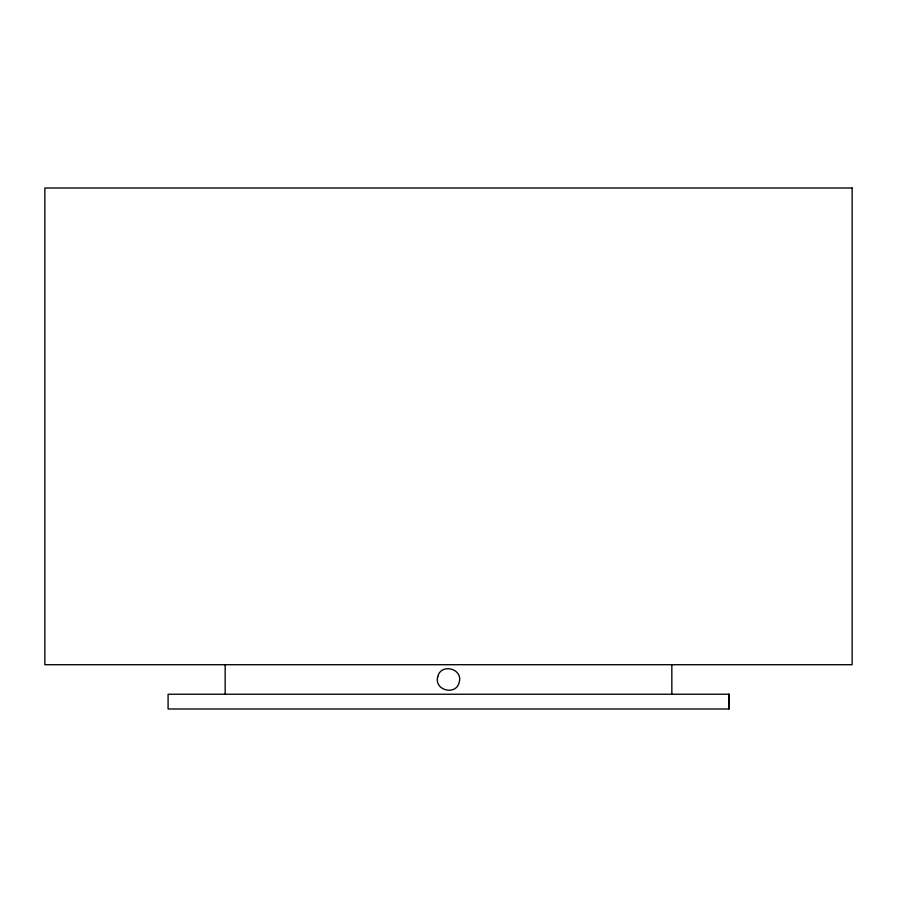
<?xml version="1.0" encoding="UTF-8"?>
<svg xmlns="http://www.w3.org/2000/svg" width="897" height="897" viewBox="0 0 897 897"><rect width="100%" height="100%" fill="white"/><g stroke="black" fill="none" stroke-linecap="round" stroke-linejoin="round"><path stroke-width="1.35" d="M728.913 694.233L728.913 708.989M671.842 664.711L671.842 694.233M225.158 664.711L225.158 694.233M437.803 676.607C433.61 690.197 456.035 696.207 459.197 682.337C463.39 668.747 440.965 662.737 437.803 676.607M852.15 188.011L44.85 188.011L44.85 664.711L852.15 664.711L852.15 188.011M729.037 694.233L168.087 694.233L168.087 708.989L729.037 708.989L729.037 694.233"/></g></svg>
